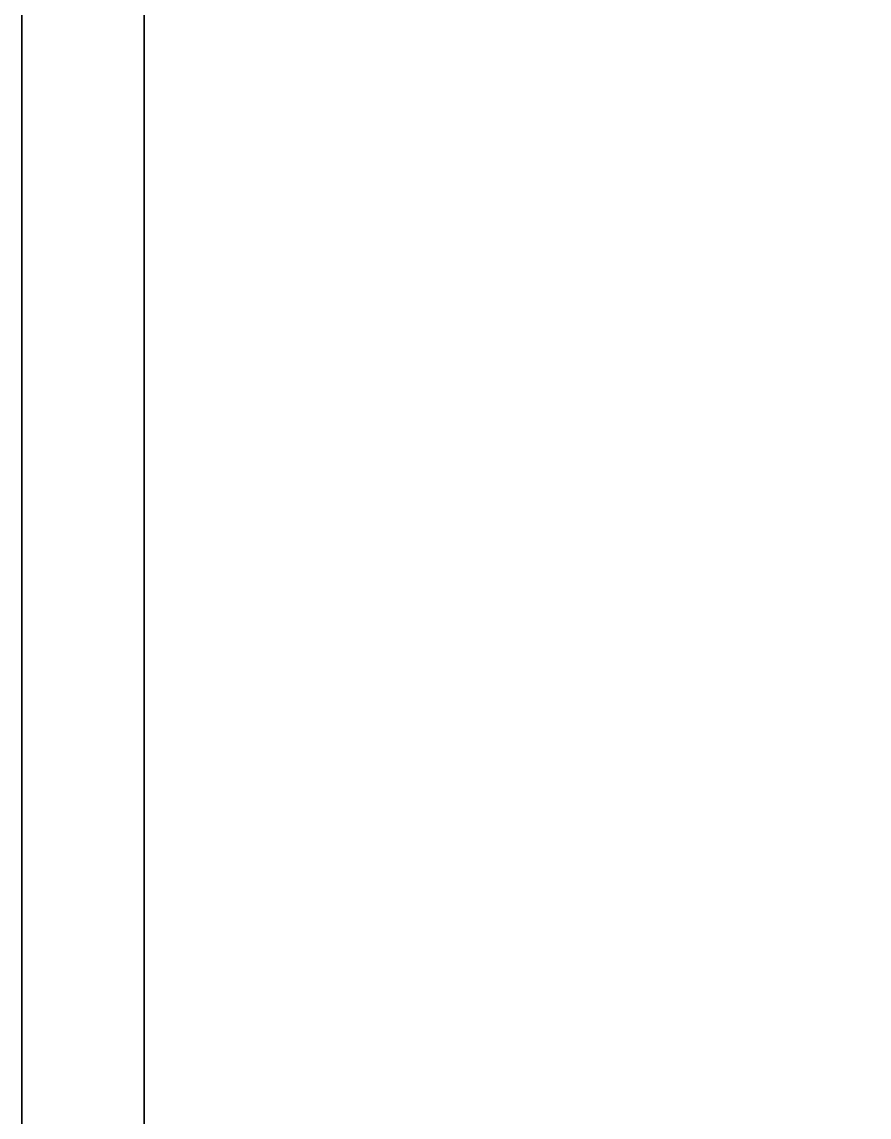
# Model space of a CAD drawing. Extents: x -4 to 4.2, y -5.2 to 5.2.
# Drawn here: x -4 to -1.918, y -0.185 to 2.507 of the extents above; entities that cross this region are included whole.
import ezdxf

# ---------------------------------------------------------------- set-up
doc = ezdxf.new("R2010")
doc.units = 0
doc.layers.add('LIGHT_STUDIO', color=7, linetype='CONTINUOUS')

msp = doc.modelspace()

# ---------------------------------------------------------------- meshes
at = {"layer": 'LIGHT_STUDIO'}
mesh = msp.add_polyface(dxfattribs=at)
corners = [(-4, -5, -2.75), (-4, -5, 2.75), (4, -5, -2.75), (4, -5, 2.75), (4, 5, -2.75), (4, 5, 2.75), (-4, 5, -2.75), (-4, 5, 2.75), (-4, -5.2, -2.75), (-4, -5.2, 2.75), (4, -5.2, -2.75), (4, -5.2, 2.75), (4.2, -5, -2.75), (4.2, -5, 2.75), (4.2, 5, -2.75), (4.2, 5, 2.75), (4, 5.2, -2.75), (4, 5.2, 2.75), (-4, 5.2, -2.75), (-4, 5.2, 2.75), (-4, -5, -2.95), (4, -5, -2.95), (4, 5, -2.95), (-4, 5, -2.95), (-4, -5, 2.95), (4, -5, 2.95), (4, 5, 2.95), (-4, 5, 2.95), (-4, -5, -2.75), (-4, -5, 2.75), (4, -5, -2.75), (4, -5, 2.75), (4, -5, -2.75), (4, -5, 2.75), (4, 5, -2.75), (4, 5, 2.75), (4, 5, -2.75), (4, 5, 2.75), (-4, 5, -2.75), (-4, 5, 2.75), (-4, -5, -2.75), (4, -5, -2.75), (4, 5, -2.75), (-4, 5, -2.75), (-4, -5, 2.75), (4, -5, 2.75), (4, 5, 2.75), (-4, 5, 2.75), (-4, -5, -2.75), (-4, -5, 2.75), (4, -5, -2.75), (4, -5, 2.75), (-3.7, -5, -2.45), (-3.7, -5, 2.45), (3.7, -5, -2.45), (3.7, -5, 2.45), (-3.7, -5.2, -2.45), (-3.7, -5.2, 2.45), (3.7, -5.2, -2.45), (3.7, -5.2, 2.45), (3.7, 5, -2.45), (3.7, 5, 2.45), (-3.7, 5, -2.45), (-3.7, 5, 2.45), (3.7, 5.2, -2.45), (3.7, 5.2, 2.45), (-3.7, 5.2, -2.45), (-3.7, 5.2, 2.45), (-3.7, -4.7, 2.75), (3.7, -4.7, 2.75), (3.7, 4.7, 2.75), (-3.7, 4.7, 2.75), (-3.7, -4.7, 2.82), (3.7, -4.7, 2.82), (3.7, 4.7, 2.82), (-3.7, 4.7, 2.82)]
mesh.append_faces([[corners[k] for k in face] for face in [(56, 57, 59, 58), (32, 33, 35, 34), (64, 65, 67, 66), (43, 40, 41, 42), (72, 75, 74, 73), (0, 8, 10, 2), (2, 10, 11, 3), (3, 11, 9, 1), (1, 9, 8, 0), (2, 12, 14, 4), (4, 14, 15, 5), (5, 15, 13, 3), (3, 13, 12, 2), (4, 16, 18, 6), (6, 18, 19, 7), (7, 19, 17, 5), (5, 17, 16, 4), (6, 23, 22, 4), (4, 22, 21, 2), (2, 21, 20, 0), (0, 20, 23, 6), (1, 24, 25, 3), (3, 25, 26, 5), (5, 26, 27, 7), (7, 27, 24, 1), (8, 28, 30, 10), (10, 30, 31, 11), (11, 31, 29, 9), (9, 29, 28, 8), (12, 32, 34, 14), (14, 34, 35, 15), (15, 35, 33, 13), (13, 33, 32, 12), (16, 36, 38, 18), (18, 38, 39, 19), (19, 39, 37, 17), (17, 37, 36, 16), (23, 43, 42, 22), (22, 42, 41, 21), (21, 41, 40, 20), (20, 40, 43, 23), (24, 44, 45, 25), (25, 45, 46, 26), (26, 46, 47, 27), (27, 47, 44, 24), (28, 48, 50, 30), (30, 50, 51, 31), (31, 51, 49, 29), (29, 49, 48, 28), (48, 52, 54, 50), (50, 54, 55, 51), (51, 55, 53, 49), (49, 53, 52, 48), (52, 56, 58, 54), (54, 58, 59, 55), (55, 59, 57, 53), (53, 57, 56, 52), (36, 60, 62, 38), (38, 62, 63, 39), (39, 63, 61, 37), (37, 61, 60, 36), (60, 64, 66, 62), (62, 66, 67, 63), (63, 67, 65, 61), (61, 65, 64, 60), (44, 68, 69, 45), (45, 69, 70, 46), (46, 70, 71, 47), (47, 71, 68, 44), (68, 72, 73, 69), (69, 73, 74, 70), (70, 74, 75, 71), (71, 75, 72, 68)]])

doc.saveas('drawing.dxf')
